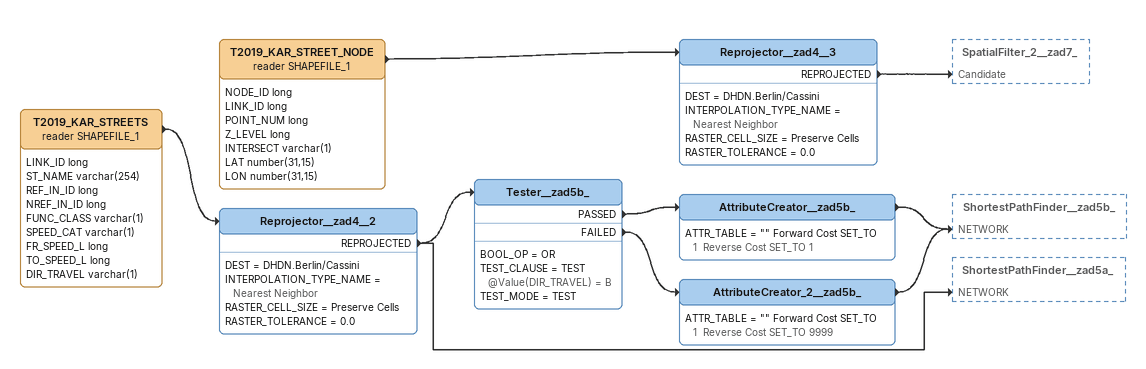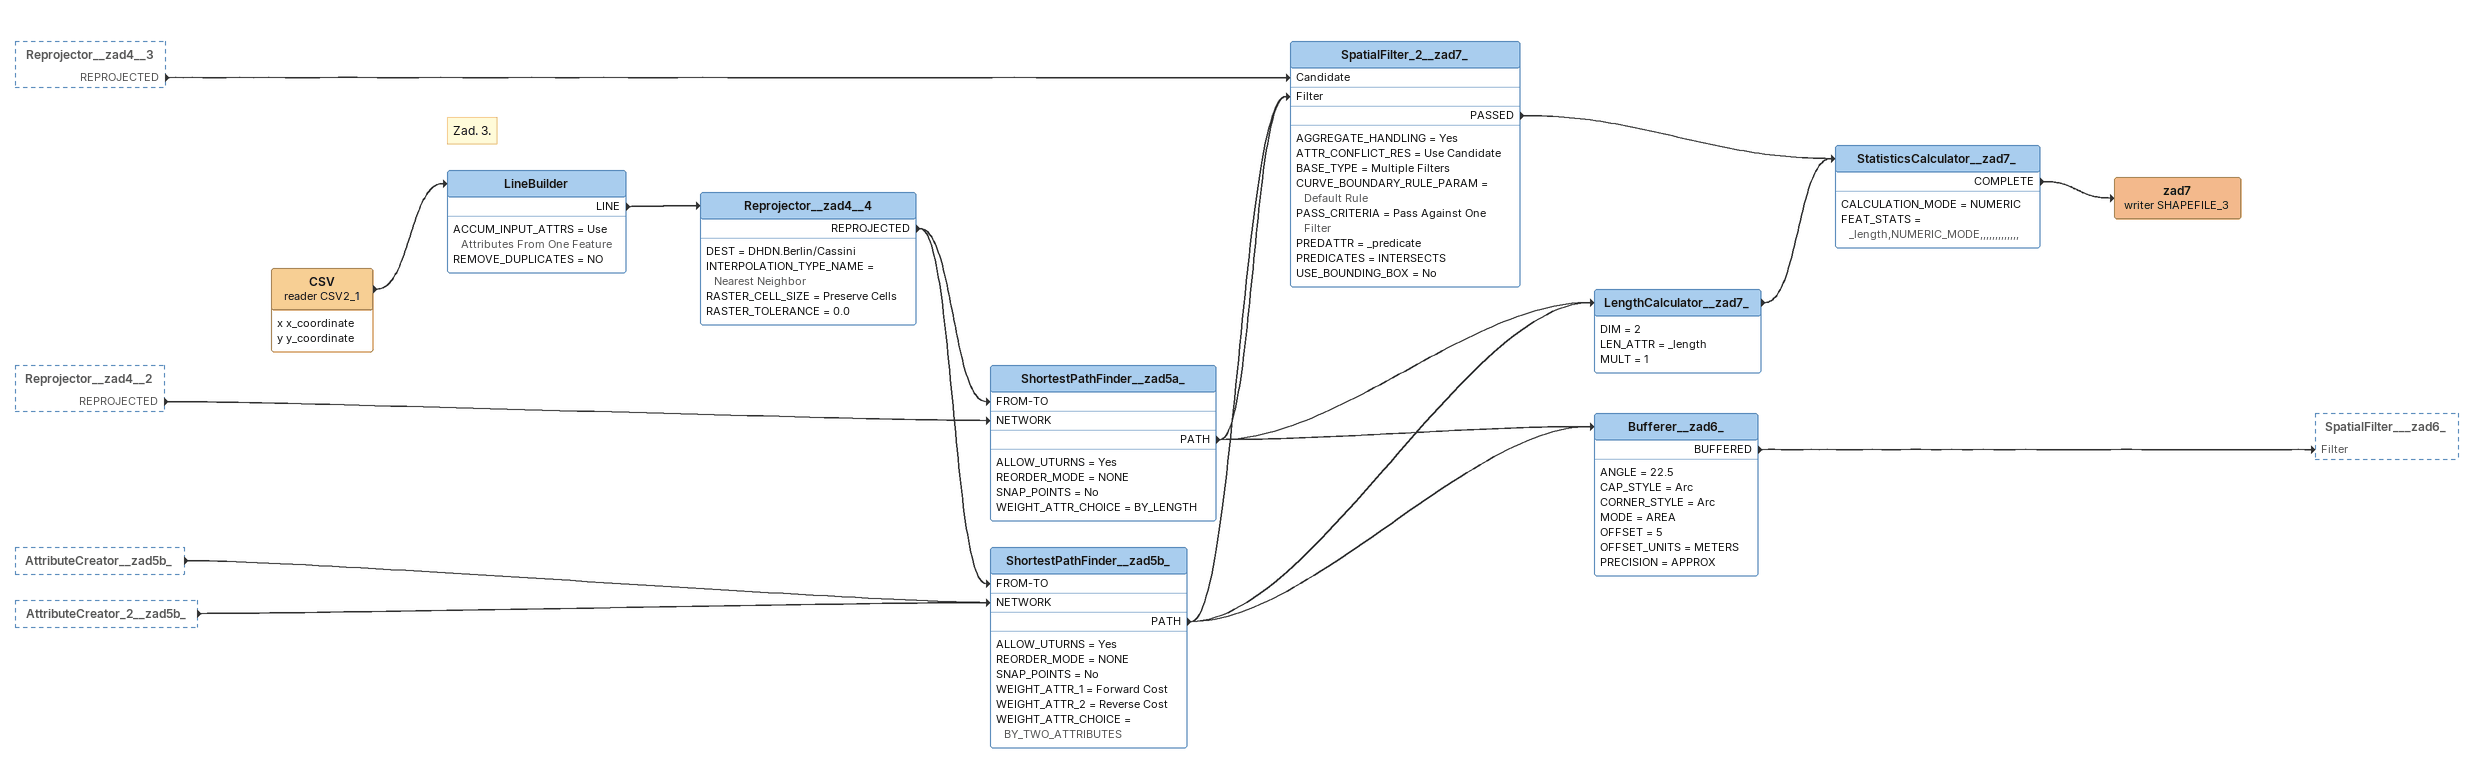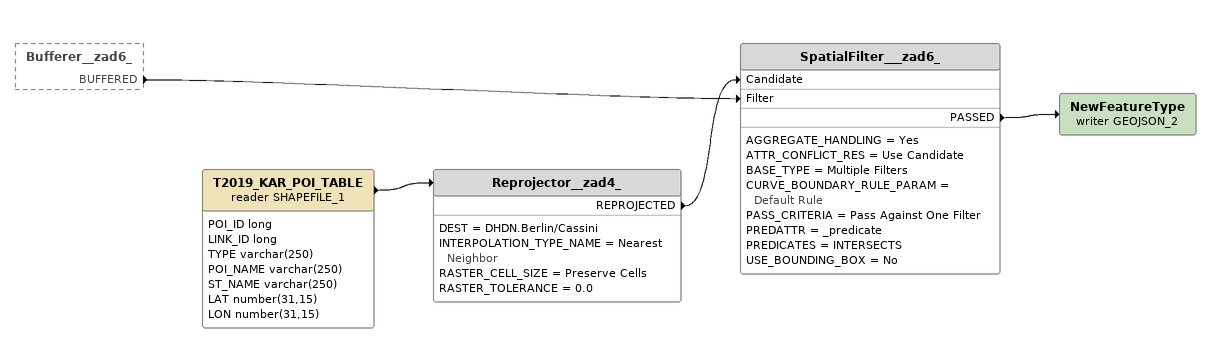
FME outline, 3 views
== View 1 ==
T2019_KAR_STREETS (reader SHAPEFILE_1)
    attributes: LINK_ID long, ST_NAME varchar(254), REF_IN_ID long, NREF_IN_ID long, FUNC_CLASS varchar(1), SPEED_CAT varchar(1), FR_SPEED_L long, TO_SPEED_L long, DIR_TRAVEL varchar(1)
    -> Reprojector__zad4__2
Reprojector__zad4__2
    DEST = DHDN.Berlin/Cassini
    INTERPOLATION_TYPE_NAME = Nearest Neighbor
    RASTER_CELL_SIZE = Preserve Cells
    RASTER_TOLERANCE = 0.0
    REPROJECTED -> Tester__zad5b_
    REPROJECTED -> ShortestPathFinder__zad5a_ [NETWORK]
Tester__zad5b_
    BOOL_OP = OR
    TEST_CLAUSE = TEST @Value(DIR_TRAVEL) = B
    TEST_MODE = TEST
    PASSED -> AttributeCreator__zad5b_
    FAILED -> AttributeCreator_2__zad5b_
AttributeCreator__zad5b_
    ATTR_TABLE = "" Forward Cost SET_TO 1  Reverse Cost SET_TO 1
    -> ShortestPathFinder__zad5b_ [NETWORK]
AttributeCreator_2__zad5b_
    ATTR_TABLE = "" Forward Cost SET_TO 1  Reverse Cost SET_TO 9999
    -> ShortestPathFinder__zad5b_ [NETWORK]
T2019_KAR_STREET_NODE (reader SHAPEFILE_1)
    attributes: NODE_ID long, LINK_ID long, POINT_NUM long, Z_LEVEL long, INTERSECT varchar(1), LAT number(31,15), LON number(31,15)
    -> Reprojector__zad4__3
Reprojector__zad4__3
    DEST = DHDN.Berlin/Cassini
    INTERPOLATION_TYPE_NAME = Nearest Neighbor
    RASTER_CELL_SIZE = Preserve Cells
    RASTER_TOLERANCE = 0.0
    REPROJECTED -> SpatialFilter_2__zad7_ [Candidate]

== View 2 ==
Reprojector__zad4__3 [outside]
    REPROJECTED -> SpatialFilter_2__zad7_ [Candidate]
Reprojector__zad4__2 [outside]
    REPROJECTED -> ShortestPathFinder__zad5a_ [NETWORK]
AttributeCreator__zad5b_ [outside]
    -> ShortestPathFinder__zad5b_ [NETWORK]
AttributeCreator_2__zad5b_ [outside]
    -> ShortestPathFinder__zad5b_ [NETWORK]
CSV (reader CSV2_1)
    attributes: x x_coordinate, y y_coordinate
    -> LineBuilder
Note: Zad. 3.
LineBuilder
    ACCUM_INPUT_ATTRS = Use Attributes From One Feature
    REMOVE_DUPLICATES = NO
    LINE -> Reprojector__zad4__4
Reprojector__zad4__4
    DEST = DHDN.Berlin/Cassini
    INTERPOLATION_TYPE_NAME = Nearest Neighbor
    RASTER_CELL_SIZE = Preserve Cells
    RASTER_TOLERANCE = 0.0
    REPROJECTED -> ShortestPathFinder__zad5a_ [FROM-TO]
    REPROJECTED -> ShortestPathFinder__zad5b_ [FROM-TO]
ShortestPathFinder__zad5a_
    ALLOW_UTURNS = Yes
    REORDER_MODE = NONE
    SNAP_POINTS = No
    WEIGHT_ATTR_CHOICE = BY_LENGTH
    PATH -> SpatialFilter_2__zad7_ [Filter]
    PATH -> LengthCalculator__zad7_
    PATH -> Bufferer__zad6_
ShortestPathFinder__zad5b_
    ALLOW_UTURNS = Yes
    REORDER_MODE = NONE
    SNAP_POINTS = No
    WEIGHT_ATTR_1 = Forward Cost
    WEIGHT_ATTR_2 = Reverse Cost
    WEIGHT_ATTR_CHOICE = BY_TWO_ATTRIBUTES
    PATH -> SpatialFilter_2__zad7_ [Filter]
    PATH -> LengthCalculator__zad7_
    PATH -> Bufferer__zad6_
SpatialFilter_2__zad7_
    AGGREGATE_HANDLING = Yes
    ATTR_CONFLICT_RES = Use Candidate
    BASE_TYPE = Multiple Filters
    CURVE_BOUNDARY_RULE_PARAM = Default Rule
    PASS_CRITERIA = Pass Against One Filter
    PREDATTR = _predicate
    PREDICATES = INTERSECTS
    USE_BOUNDING_BOX = No
    PASSED -> StatisticsCalculator__zad7_
LengthCalculator__zad7_
    DIM = 2
    LEN_ATTR = _length
    MULT = 1
    -> StatisticsCalculator__zad7_
StatisticsCalculator__zad7_
    CALCULATION_MODE = NUMERIC
    FEAT_STATS = _length,NUMERIC_MODE,,,,,,,,,,,,,
    COMPLETE -> zad7 (writer SHAPEFILE_3)
zad7 (writer SHAPEFILE_3)
Bufferer__zad6_
    ANGLE = 22.5
    CAP_STYLE = Arc
    CORNER_STYLE = Arc
    MODE = AREA
    OFFSET = 5
    OFFSET_UNITS = METERS
    PRECISION = APPROX
    BUFFERED -> SpatialFilter___zad6_ [Filter]

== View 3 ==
Bufferer__zad6_ [outside]
    BUFFERED -> SpatialFilter___zad6_ [Filter]
T2019_KAR_POI_TABLE (reader SHAPEFILE_1)
    attributes: POI_ID long, LINK_ID long, TYPE varchar(250), POI_NAME varchar(250), ST_NAME varchar(250), LAT number(31,15), LON number(31,15)
    -> Reprojector__zad4_
Reprojector__zad4_
    DEST = DHDN.Berlin/Cassini
    INTERPOLATION_TYPE_NAME = Nearest Neighbor
    RASTER_CELL_SIZE = Preserve Cells
    RASTER_TOLERANCE = 0.0
    REPROJECTED -> SpatialFilter___zad6_ [Candidate]
SpatialFilter___zad6_
    AGGREGATE_HANDLING = Yes
    ATTR_CONFLICT_RES = Use Candidate
    BASE_TYPE = Multiple Filters
    CURVE_BOUNDARY_RULE_PARAM = Default Rule
    PASS_CRITERIA = Pass Against One Filter
    PREDATTR = _predicate
    PREDICATES = INTERSECTS
    USE_BOUNDING_BOX = No
    PASSED -> NewFeatureType (writer GEOJSON_2)
NewFeatureType (writer GEOJSON_2)
